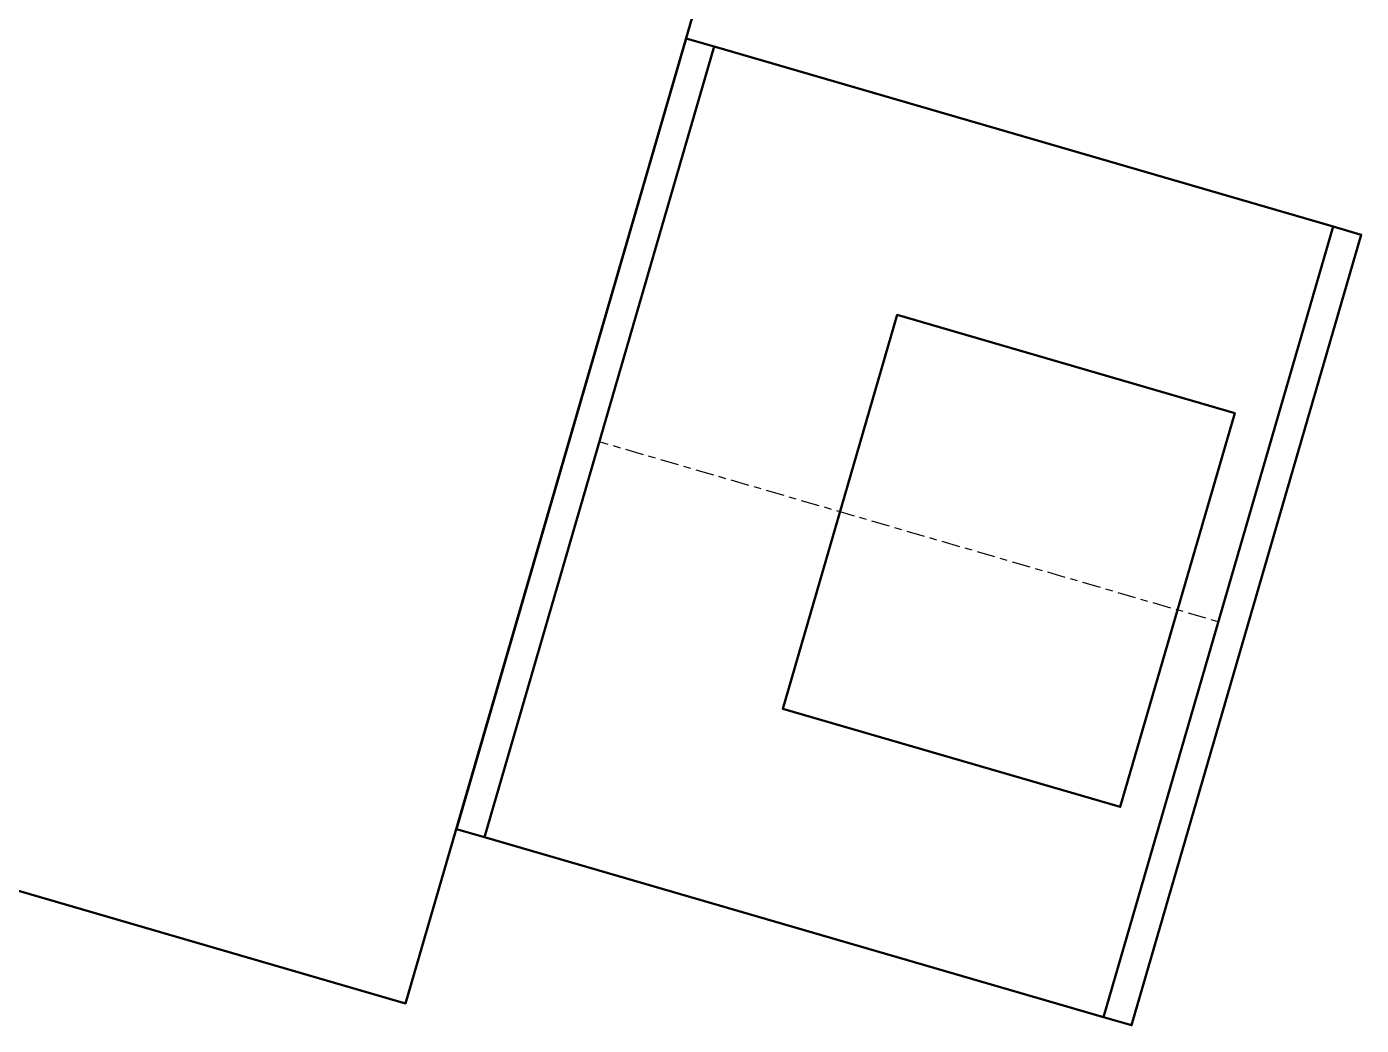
# Model space of a CAD drawing. Header units: inches. Extents: x -1654 to 1344, y -1538 to 36.
# Drawn here: x 283.23 to 328.79, y -849.54 to -815.46 of the extents above; entities that cross this region are included whole.
import ezdxf

# ---------------------------------------------------------------- set-up
doc = ezdxf.new("R2010")
doc.units = ezdxf.units.IN
doc.header["$MEASUREMENT"] = 0
doc.linetypes.add('Center', pattern=[1.25, 0.25, -0.1875, 0.625, -0.1875])
for name, color, linetype, lineweight in [('M-EQPT', 2, 'Continuous', 50), ('M-HVAC-CDFF', 3, 'Continuous', 30), ('M-HVAC-CDFF-SA', 3, 'Continuous', 30), ('M-HVAC-DUCT', 1, 'Center', 30), ('M-HVAC-DUCT-SA', 1, 'Continuous', 50)]:
    doc.layers.add(name, color=color, linetype=linetype, lineweight=lineweight)

# ---------------------------------------------------------------- blocks, each defined once
blk = doc.blocks.new('Heat Pump - Horizontal - Water Source - Heat Pump 3 Ton Horizontal-844840-_3D_')
at = {"layer": 'M-EQPT'}
mesh = blk.add_polyface(dxfattribs=at)
corners = [(31.1, -11.199, 9.65), (31.1, 11.199, 9.65), (-31.1, 11.199, 9.65), (-31.1, -11.199, 9.65)]
mesh.append_faces([[corners[k] for k in face] for face in [(3, 0, 1, 2)]])
mesh = blk.add_polyface(dxfattribs=at)
corners = [(31.1, -11.199, -9.65), (-31.1, -11.199, -9.65), (-31.1, 11.199, -9.65), (31.1, 11.199, -9.65)]
mesh.append_faces([[corners[k] for k in face] for face in [(1, 2, 3, 0)]])
mesh = blk.add_polyface(dxfattribs=at)
corners = [(-31.1, 11.199, 9.65), (31.1, 11.199, 9.65), (31.1, 11.199, -9.65), (-31.1, 11.199, -9.65)]
mesh.append_faces([[corners[k] for k in face] for face in [(0, 1, 2, 3)]])
mesh = blk.add_polyface(dxfattribs=at)
corners = [(-31.1, -11.199, 9.65), (-31.1, 11.199, 9.65), (-31.1, 11.199, -9.65), (-31.1, -11.199, -9.65)]
mesh.append_faces([[corners[k] for k in face] for face in [(0, 1, 2, 3)]])
mesh = blk.add_polyface(dxfattribs=at)
corners = [(31.1, -11.199, 9.65), (-31.1, -11.199, 9.65), (-31.1, -11.199, -9.65), (31.1, -11.199, -9.65)]
mesh.append_faces([[corners[k] for k in face] for face in [(0, 1, 2, 3)]])
mesh = blk.add_polyface(dxfattribs=at)
corners = [(3.201, -11.199, -8.65), (-24.9, -11.199, -8.65), (-24.9, -11.199, 8.65), (3.201, -11.199, 8.65)]
mesh.append_faces([[corners[k] for k in face] for face in [(2, 3, 0, 1)]])
mesh = blk.add_polyface(dxfattribs=at)
corners = [(-24.9, -12.199, 8.65), (3.201, -12.199, 8.65), (3.201, -11.199, 8.65), (-24.9, -11.199, 8.65)]
mesh.append_faces([[corners[k] for k in face] for face in [(0, 1, 2, 3)]])
mesh = blk.add_polyface(dxfattribs=at)
corners = [(-24.9, -12.199, -8.65), (-24.9, -12.199, 8.65), (-24.9, -11.199, 8.65), (-24.9, -11.199, -8.65)]
mesh.append_faces([[corners[k] for k in face] for face in [(0, 1, 2, 3)]])
mesh = blk.add_polyface(dxfattribs=at)
corners = [(3.201, -12.199, -8.65), (-24.9, -12.199, -8.65), (-24.9, -11.199, -8.65), (3.201, -11.199, -8.65)]
mesh.append_faces([[corners[k] for k in face] for face in [(0, 1, 2, 3)]])
mesh = blk.add_polyface(dxfattribs=at)
corners = [(3.201, -12.199, 8.65), (3.201, -12.199, -8.65), (3.201, -11.199, -8.65), (3.201, -11.199, 8.65)]
mesh.append_faces([[corners[k] for k in face] for face in [(0, 1, 2, 3)]])
mesh = blk.add_polyface(dxfattribs=at)
corners = [(3.201, -12.199, -8.65), (3.201, -12.199, 8.65), (-24.9, -12.199, 8.65), (-24.9, -12.199, -8.65)]
mesh.append_faces([[corners[k] for k in face] for face in [(3, 0, 1, 2)]])
blk = doc.blocks.new('Face Thin Mount Return Diffuser - Non-Hosted - 14x12 Face-950913-_3D_')
at = {"layer": 'M-HVAC-CDFF'}
mesh = blk.add_polyface(dxfattribs=at)
corners = [(7, -6, 1), (7, 6, 1), (-7, 6, 1), (-7, -6, 1)]
mesh.append_faces([[corners[k] for k in face] for face in [(3, 0, 1, 2)]])
mesh = blk.add_polyface(dxfattribs=at)
corners = [(7, -6), (-7, -6), (-7, 6), (7, 6)]
mesh.append_faces([[corners[k] for k in face] for face in [(2, 3, 0, 1)]])
mesh = blk.add_polyface(dxfattribs=at)
corners = [(-7, -6), (-7, -6, 1), (-7, 6, 1), (-7, 6)]
mesh.append_faces([[corners[k] for k in face] for face in [(3, 0, 1, 2)]])
mesh = blk.add_polyface(dxfattribs=at)
corners = [(-7, 6), (-7, 6, 1), (7, 6, 1), (7, 6)]
mesh.append_faces([[corners[k] for k in face] for face in [(0, 1, 2, 3)]])
mesh = blk.add_polyface(dxfattribs=at)
corners = [(7, 6), (7, 6, 1), (7, -6, 1), (7, -6)]
mesh.append_faces([[corners[k] for k in face] for face in [(3, 0, 1, 2)]])
mesh = blk.add_polyface(dxfattribs=at)
corners = [(7, -6), (7, -6, 1), (-7, -6, 1), (-7, -6)]
mesh.append_faces([[corners[k] for k in face] for face in [(0, 1, 2, 3)]])
blk = doc.blocks.new('Rectangular Endcap - Standard-916514-_3D_')
at = {"layer": 'M-HVAC-DUCT', "color": 8, "linetype": 'Continuous', "lineweight": 50}
mesh = blk.add_polyface(dxfattribs=at)
corners = [(0, 14.051, 8.65), (0, 14.051, -8.65), (0, -14.051, -8.65), (0, -14.051, 8.65)]
mesh.append_faces([[corners[k] for k in face] for face in [(0, 1, 2, 3)]], dxfattribs={"color": 8})
mesh = blk.add_polyface(dxfattribs=at)
corners = [(0, 14.051, -8.65), (0, 14.051, 8.65), (1, 14.051, 8.65), (1, 14.051, -8.65)]
mesh.append_faces([[corners[k] for k in face] for face in [(0, 1, 2, 3)]], dxfattribs={"color": 8})
mesh = blk.add_polyface(dxfattribs=at)
corners = [(0, -14.051, -8.65), (0, 14.051, -8.65), (1, 14.051, -8.65), (1, -14.051, -8.65)]
mesh.append_faces([[corners[k] for k in face] for face in [(0, 1, 2, 3)]], dxfattribs={"color": 8})
mesh = blk.add_polyface(dxfattribs=at)
corners = [(0, 14.051, 8.65), (0, -14.051, 8.65), (1, -14.051, 8.65), (1, 14.051, 8.65)]
mesh.append_faces([[corners[k] for k in face] for face in [(3, 0, 1, 2)]], dxfattribs={"color": 8})
mesh = blk.add_polyface(dxfattribs=at)
corners = [(1, 14.051, 8.65), (1, -14.051, 8.65), (1, -14.051, -8.65), (1, 14.051, -8.65)]
mesh.append_faces([[corners[k] for k in face] for face in [(2, 3, 0, 1)]], dxfattribs={"color": 8})
mesh = blk.add_polyface(dxfattribs=at)
corners = [(0, -14.051, 8.65), (0, -14.051, -8.65), (1, -14.051, -8.65), (1, -14.051, 8.65)]
mesh.append_faces([[corners[k] for k in face] for face in [(0, 1, 2, 3)]], dxfattribs={"color": 8})
blk = doc.blocks.new('Rectangular Takeoff - Standard-939908-_3D_')
at = {"layer": 'M-HVAC-DUCT', "color": 8, "linetype": 'Continuous', "lineweight": 50}
mesh = blk.add_polyface(dxfattribs=at)
corners = [(-0.24, -7, 6), (-0.24, 7, 6), (-0.24, 7, -6), (-0.24, -7, -6)]
mesh.append_faces([[corners[k] for k in face] for face in [(2, 3, 0, 1)]], dxfattribs={"color": 8})
mesh = blk.add_polyface(dxfattribs=at)
corners = [(-0.24, 7, -6), (1, 7, -6), (1, -7, -6), (-0.24, -7, -6)]
mesh.append_faces([[corners[k] for k in face] for face in [(3, 0, 1, 2)]], dxfattribs={"color": 8})
mesh = blk.add_polyface(dxfattribs=at)
corners = [(-0.24, 7, 6), (1, 7, 6), (1, 7, -6), (-0.24, 7, -6)]
mesh.append_faces([[corners[k] for k in face] for face in [(2, 3, 0, 1)]], dxfattribs={"color": 8})
mesh = blk.add_polyface(dxfattribs=at)
corners = [(1, -7, 6), (1, 7, 6), (-0.24, 7, 6), (-0.24, -7, 6)]
mesh.append_faces([[corners[k] for k in face] for face in [(1, 2, 3, 0)]], dxfattribs={"color": 8})
mesh = blk.add_polyface(dxfattribs=at)
corners = [(1, -7, 6), (1, -7, -6), (1, 7, -6), (1, 7, 6)]
mesh.append_faces([[corners[k] for k in face] for face in [(0, 1, 2, 3)]], dxfattribs={"color": 8})
mesh = blk.add_polyface(dxfattribs=at)
corners = [(-0.24, -7, -6), (1, -7, -6), (1, -7, 6), (-0.24, -7, 6)]
mesh.append_faces([[corners[k] for k in face] for face in [(3, 0, 1, 2)]], dxfattribs={"color": 8})

msp = doc.modelspace()

# ---------------------------------------------------------------- linework, layer by layer
at = {"layer": 'M-HVAC-DUCT', "color": 5}
msp.add_line((323.907, -835.772, 1338), (302.781, -829.63, 1338), dxfattribs=at)

# ---------------------------------------------------------------- block references
at = {"layer": 'M-EQPT', "rotation": 73.79013128408253}
msp.add_blockref('Heat Pump - Horizontal - Water Source - Heat Pump 3 Ton Horizontal-844840-_3D_', (294.096, -815.807, 1338), dxfattribs=at)
at = {"layer": 'M-HVAC-CDFF-SA', "extrusion": (0, 0, -1), "rotation": 286.2098687159167}
msp.add_blockref('Face Thin Mount Return Diffuser - Non-Hosted - 14x12 Face-950913-_3D_', (-316.753, -833.692, -1348.65), dxfattribs=at)
at = {"layer": 'M-HVAC-DUCT-SA', "color": 8, "rotation": 343.7901312840834}
msp.add_blockref('Rectangular Endcap - Standard-916514-_3D_', (323.907, -835.772, 1338), dxfattribs=at)
at = {"layer": 'M-HVAC-DUCT-SA', "color": 8, "extrusion": (0.960246, -0.279157, 0), "rotation": 90}
msp.add_blockref('Rectangular Takeoff - Standard-939908-_3D_', (-712.126, 1346.65, 536.892), dxfattribs=at)

# ---------------------------------------------------------------- meshes
at = {"layer": 'M-HVAC-DUCT-SA', "color": 8}
mesh = msp.add_polyface(dxfattribs=at)
corners = [(298.859, -843.123, 1329.35), (298.859, -843.123, 1346.65), (306.703, -816.138, 1346.65), (306.703, -816.138, 1329.35)]
mesh.append_faces([[corners[k] for k in face] for face in [(2, 3, 0, 1)]], dxfattribs={"color": 8})
mesh = msp.add_polyface(dxfattribs=at)
corners = [(327.829, -822.28, 1329.35), (319.984, -849.264, 1329.35), (298.859, -843.123, 1329.35), (306.703, -816.138, 1329.35)]
mesh.append_faces([[corners[k] for k in face] for face in [(0, 1, 2, 3)]], dxfattribs={"color": 8})
mesh = msp.add_polyface(dxfattribs=at)
corners = [(319.984, -849.264, 1346.65), (327.829, -822.28, 1346.65), (306.703, -816.138, 1346.65), (298.859, -843.123, 1346.65)]
mesh.append_faces([[corners[k] for k in face] for face in [(0, 1, 2, 3)]], dxfattribs={"color": 8})
mesh = msp.add_polyface(dxfattribs=at)
corners = [(327.829, -822.28, 1346.65), (327.829, -822.28, 1329.35), (306.703, -816.138, 1329.35), (306.703, -816.138, 1346.65)]
mesh.append_faces([[corners[k] for k in face] for face in [(0, 1, 2, 3)]], dxfattribs={"color": 8})
mesh = msp.add_polyface(dxfattribs=at)
corners = [(319.984, -849.264, 1329.35), (327.829, -822.28, 1329.35), (327.829, -822.28, 1346.65), (319.984, -849.264, 1346.65)]
mesh.append_faces([[corners[k] for k in face] for face in [(0, 1, 2, 3)]], dxfattribs={"color": 8})
mesh = msp.add_polyface(dxfattribs=at)
corners = [(324.469, -828.646, 1346.41), (320.561, -842.089, 1346.41), (309.038, -838.739, 1346.41), (312.946, -825.296, 1346.41)]
mesh.append_faces([[corners[k] for k in face] for face in [(2, 3, 0, 1)]], dxfattribs={"color": 8})
mesh = msp.add_polyface(dxfattribs=at)
corners = [(312.946, -825.296, 1346.41), (309.038, -838.739, 1346.41), (309.038, -838.739, 1346.65), (312.946, -825.296, 1346.65)]
mesh.append_faces([[corners[k] for k in face] for face in [(0, 1, 2, 3)]], dxfattribs={"color": 8})
mesh = msp.add_polyface(dxfattribs=at)
corners = [(324.469, -828.646, 1346.65), (312.946, -825.296, 1346.65), (309.038, -838.739, 1346.65), (320.561, -842.089, 1346.65)]
mesh.append_faces([[corners[k] for k in face] for face in [(3, 0, 1, 2)]], dxfattribs={"color": 8})
mesh = msp.add_polyface(dxfattribs=at)
corners = [(324.469, -828.646, 1346.41), (312.946, -825.296, 1346.41), (312.946, -825.296, 1346.65), (324.469, -828.646, 1346.65)]
mesh.append_faces([[corners[k] for k in face] for face in [(0, 1, 2, 3)]], dxfattribs={"color": 8})
mesh = msp.add_polyface(dxfattribs=at)
corners = [(320.561, -842.089, 1346.41), (324.469, -828.646, 1346.41), (324.469, -828.646, 1346.65), (320.561, -842.089, 1346.65)]
mesh.append_faces([[corners[k] for k in face] for face in [(0, 1, 2, 3)]], dxfattribs={"color": 8})
mesh = msp.add_polyface(dxfattribs=at)
corners = [(309.038, -838.739, 1346.41), (320.561, -842.089, 1346.41), (320.561, -842.089, 1346.65), (309.038, -838.739, 1346.65)]
mesh.append_faces([[corners[k] for k in face] for face in [(3, 0, 1, 2)]], dxfattribs={"color": 8})
mesh = msp.add_polyface(dxfattribs=at)
corners = [(319.984, -849.264, 1329.35), (319.984, -849.264, 1346.65), (298.859, -843.123, 1346.65), (298.859, -843.123, 1329.35)]
mesh.append_faces([[corners[k] for k in face] for face in [(0, 1, 2, 3)]], dxfattribs={"color": 8})

doc.saveas('drawing.dxf')
